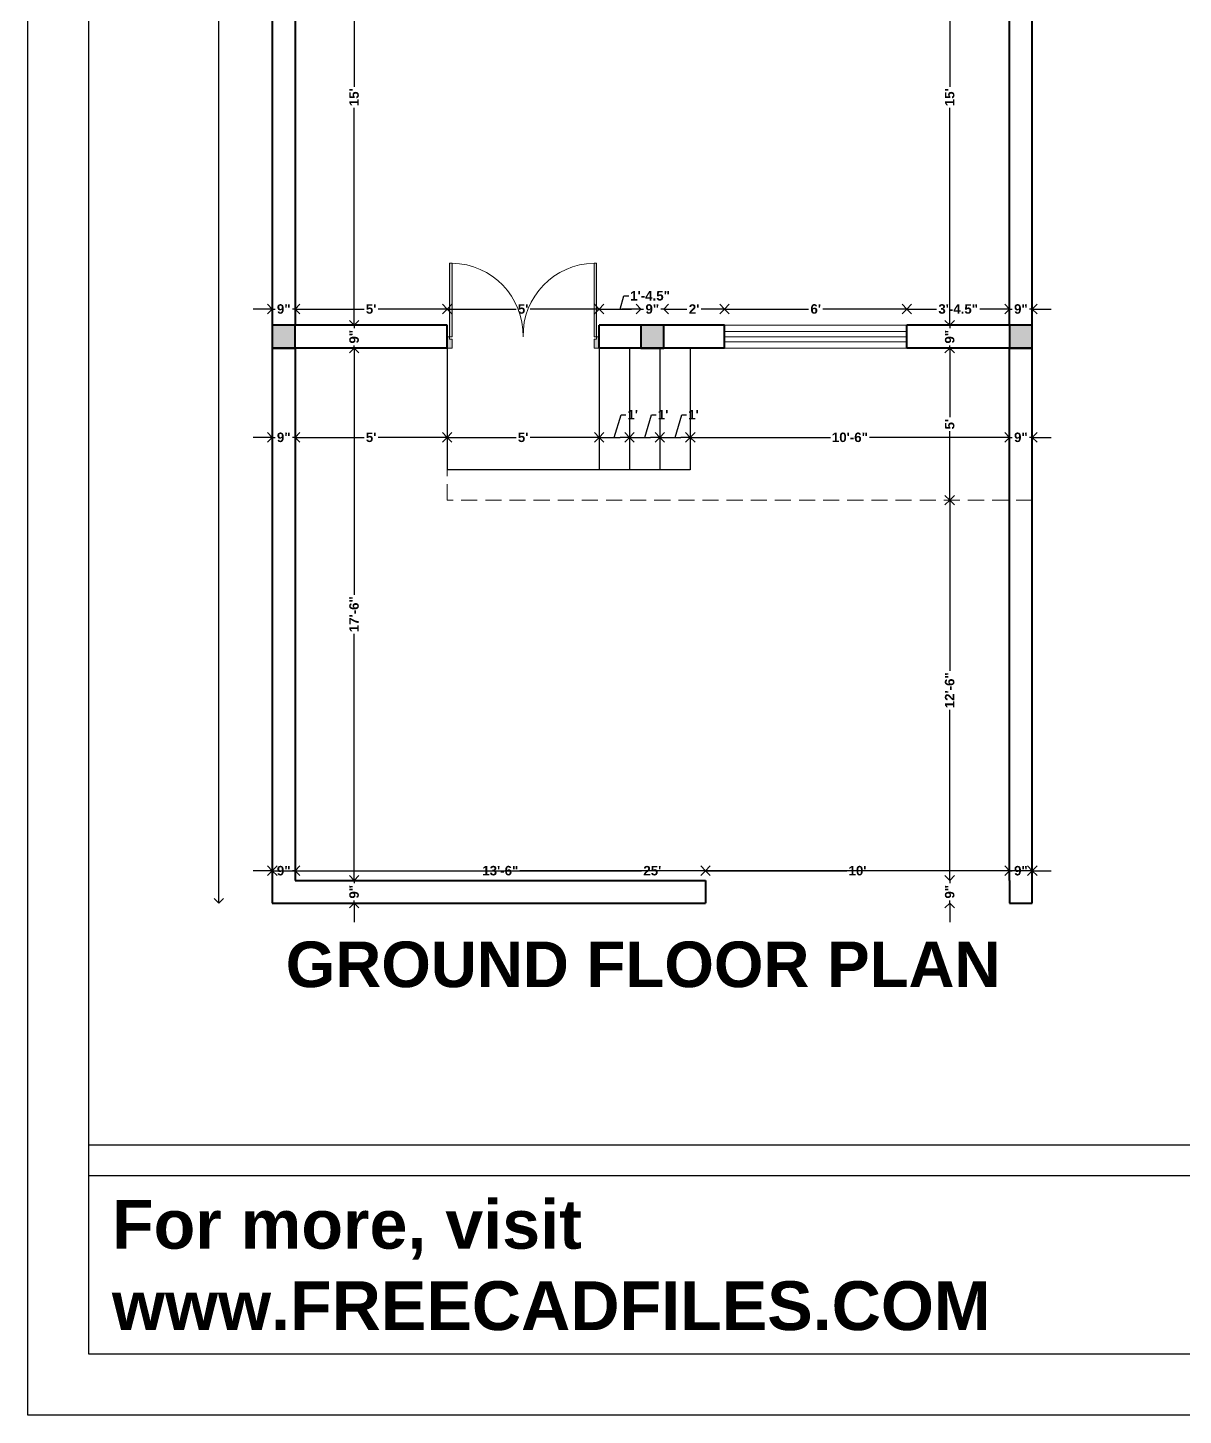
# Model space of a CAD drawing. Header units: inches. Extents: x 1457 to 6508, y 1058 to 4458.
# Drawn here: x 1457 to 1913, y 2211 to 2759 of the extents above; entities that cross this region are included whole.
import ezdxf
from ezdxf.enums import TextEntityAlignment as Align

# ---------------------------------------------------------------- set-up
doc = ezdxf.new("R2010")
doc.units = ezdxf.units.IN
doc.linetypes.add('HIDDEN', pattern=[9.525, 6.35, -3.175])
for name, color, linetype, lineweight in [('1.COLUMN', 1, 'Continuous', 40), ('2.ROOF', 7, 'HIDDEN', 20), ('DOOR', 3, 'Continuous', 18), ('frame', 10, 'Continuous', 30), ('STAIRS', 30, 'Continuous', 25), ('WALL', 2, 'Continuous', 40), ('WALL DIMENSION', 6, 'Continuous', 13), ('WINDOW', 4, 'Continuous', 18)]:
    doc.layers.add(name, color=color, linetype=linetype, lineweight=lineweight)
doc.styles.get("Standard").update_dxf_attribs({"font": 'arialbd.ttf'})
doc.dimstyles.new('WALL DIMENSION', dxfattribs={"dimscale": 1.5, "dimtxt": 2.5, "dimasz": 2.5, "dimexe": 1.25, "dimexo": 0.625, "dimtad": 0, "dimlunit": 3, "dimtxsty": 'Standard', "dimblk": 'OPEN90', "dimcen": 2.5, "dimse1": 1, "dimse2": 1, "dimclrd": 1, "dimclrt": 3, "dimadec": 0, "dimazin": 0, "dimtfac": 1, "dimtmove": 0, "dimatfit": 3, "dimfxl": 0, "dimarcsym": 0})

# ---------------------------------------------------------------- blocks, each defined once
blk = doc.blocks.new('_Open90')
at = {"color": 0, "linetype": 'ByBlock', "lineweight": -2}
for p, q in [((0, 0), (-1, 0)), ((-0.5, 0.5), (0, 0)), ((0, 0), (-0.5, -0.5))]:
    blk.add_line(p, q, dxfattribs=at)
blk = doc.blocks.new('*D171')
at = {"layer": 'Defpoints', "color": 0}
for p in [(1562.48, 2647.69), (1553.48, 2641.26), (1562.48, 2641.26)]:
    blk.add_point(p, dxfattribs=at)
at = {"layer": 'WALL DIMENSION', "color": 1, "lineweight": -2}
for p, q in [((1549.73, 2647.69), (1545.98, 2647.69)), ((1553.48, 2647.69), (1554.56, 2647.69)), ((1562.48, 2647.69), (1561.4, 2647.69)), ((1566.23, 2647.69), (1569.98, 2647.69))]:
    blk.add_line(p, q, dxfattribs=at)
at = {"layer": 'WALL DIMENSION', "color": 1, "lineweight": -2, "xscale": 3.75, "yscale": 3.75, "zscale": 3.75}
blk.add_blockref('_Open90', (1553.48, 2647.69), dxfattribs=at)
at = {"layer": 'WALL DIMENSION', "color": 1, "lineweight": -2, "xscale": 3.75, "yscale": 3.75, "zscale": 3.75, "rotation": 180}
blk.add_blockref('_Open90', (1562.48, 2647.69), dxfattribs=at)
at = {"layer": 'WALL DIMENSION', "color": 3, "insert": (1557.98, 2647.69), "char_height": 3.75, "attachment_point": 5}
blk.add_mtext('9"', dxfattribs=at)
blk = doc.blocks.new('*D172')
at = {"layer": 'Defpoints', "color": 0}
for p in [(1622.48, 2647.69), (1562.48, 2641.26), (1622.48, 2641.26)]:
    blk.add_point(p, dxfattribs=at)
at = {"layer": 'WALL DIMENSION', "color": 1, "lineweight": -2}
for p, q in [((1566.23, 2647.69), (1589.69, 2647.69)), ((1618.73, 2647.69), (1595.27, 2647.69))]:
    blk.add_line(p, q, dxfattribs=at)
at = {"layer": 'WALL DIMENSION', "color": 1, "lineweight": -2, "xscale": 3.75, "yscale": 3.75, "zscale": 3.75, "rotation": 180}
blk.add_blockref('_Open90', (1562.48, 2647.69), dxfattribs=at)
at = {"layer": 'WALL DIMENSION', "color": 1, "lineweight": -2, "xscale": 3.75, "yscale": 3.75, "zscale": 3.75}
blk.add_blockref('_Open90', (1622.48, 2647.69), dxfattribs=at)
at = {"layer": 'WALL DIMENSION', "color": 3, "insert": (1592.48, 2647.69), "char_height": 3.75, "attachment_point": 5}
blk.add_mtext("5'", dxfattribs=at)
blk = doc.blocks.new('*D179')
at = {"layer": 'Defpoints', "color": 0}
for p in [(1682.48, 2647.69), (1622.48, 2641.26), (1682.48, 2641.26)]:
    blk.add_point(p, dxfattribs=at)
at = {"layer": 'WALL DIMENSION', "color": 1, "lineweight": -2}
for p, q in [((1626.23, 2647.69), (1649.69, 2647.69)), ((1678.73, 2647.69), (1655.27, 2647.69))]:
    blk.add_line(p, q, dxfattribs=at)
at = {"layer": 'WALL DIMENSION', "color": 1, "lineweight": -2, "xscale": 3.75, "yscale": 3.75, "zscale": 3.75, "rotation": 180}
blk.add_blockref('_Open90', (1622.48, 2647.69), dxfattribs=at)
at = {"layer": 'WALL DIMENSION', "color": 1, "lineweight": -2, "xscale": 3.75, "yscale": 3.75, "zscale": 3.75}
blk.add_blockref('_Open90', (1682.48, 2647.69), dxfattribs=at)
at = {"layer": 'WALL DIMENSION', "color": 3, "insert": (1652.48, 2647.69), "char_height": 3.75, "attachment_point": 5}
blk.add_mtext("5'", dxfattribs=at)
blk = doc.blocks.new('*D180')
at = {"layer": 'Defpoints', "color": 0}
for p in [(1698.98, 2647.69), (1682.48, 2641.26), (1698.98, 2641.26)]:
    blk.add_point(p, dxfattribs=at)
at = {"layer": 'WALL DIMENSION', "color": 1, "lineweight": -2}
for p, q in [((1690.73, 2647.69), (1692.29, 2652.89)), ((1692.29, 2652.89), (1694.16, 2652.89)), ((1686.23, 2647.69), (1695.23, 2647.69))]:
    blk.add_line(p, q, dxfattribs=at)
at = {"layer": 'WALL DIMENSION', "color": 1, "lineweight": -2, "xscale": 3.75, "yscale": 3.75, "zscale": 3.75, "rotation": 180}
blk.add_blockref('_Open90', (1682.48, 2647.69), dxfattribs=at)
at = {"layer": 'WALL DIMENSION', "color": 1, "lineweight": -2, "xscale": 3.75, "yscale": 3.75, "zscale": 3.75}
blk.add_blockref('_Open90', (1698.98, 2647.69), dxfattribs=at)
at = {"layer": 'WALL DIMENSION', "color": 3, "insert": (1702.6, 2652.89), "char_height": 3.75, "attachment_point": 5}
blk.add_mtext('1\'-4.5"', dxfattribs=at)
blk = doc.blocks.new('*D181')
at = {"layer": 'Defpoints', "color": 0}
for p in [(1707.98, 2647.69), (1698.98, 2641.26), (1707.98, 2641.26)]:
    blk.add_point(p, dxfattribs=at)
at = {"layer": 'WALL DIMENSION', "color": 1, "lineweight": -2}
for p, q in [((1695.23, 2647.69), (1691.48, 2647.69)), ((1698.98, 2647.69), (1700.06, 2647.69)), ((1707.98, 2647.69), (1706.9, 2647.69)), ((1711.73, 2647.69), (1715.48, 2647.69))]:
    blk.add_line(p, q, dxfattribs=at)
at = {"layer": 'WALL DIMENSION', "color": 1, "lineweight": -2, "xscale": 3.75, "yscale": 3.75, "zscale": 3.75}
blk.add_blockref('_Open90', (1698.98, 2647.69), dxfattribs=at)
at = {"layer": 'WALL DIMENSION', "color": 1, "lineweight": -2, "xscale": 3.75, "yscale": 3.75, "zscale": 3.75, "rotation": 180}
blk.add_blockref('_Open90', (1707.98, 2647.69), dxfattribs=at)
at = {"layer": 'WALL DIMENSION', "color": 3, "insert": (1703.48, 2647.69), "char_height": 3.75, "attachment_point": 5}
blk.add_mtext('9"', dxfattribs=at)
blk = doc.blocks.new('*D182')
at = {"layer": 'Defpoints', "color": 0}
for p in [(1731.98, 2647.69), (1707.98, 2641.26), (1731.98, 2641.26)]:
    blk.add_point(p, dxfattribs=at)
at = {"layer": 'WALL DIMENSION', "color": 1, "lineweight": -2}
for p, q in [((1711.73, 2647.69), (1717.14, 2647.69)), ((1728.23, 2647.69), (1722.82, 2647.69))]:
    blk.add_line(p, q, dxfattribs=at)
at = {"layer": 'WALL DIMENSION', "color": 1, "lineweight": -2, "xscale": 3.75, "yscale": 3.75, "zscale": 3.75, "rotation": 180}
blk.add_blockref('_Open90', (1707.98, 2647.69), dxfattribs=at)
at = {"layer": 'WALL DIMENSION', "color": 1, "lineweight": -2, "xscale": 3.75, "yscale": 3.75, "zscale": 3.75}
blk.add_blockref('_Open90', (1731.98, 2647.69), dxfattribs=at)
at = {"layer": 'WALL DIMENSION', "color": 3, "insert": (1719.98, 2647.69), "char_height": 3.75, "attachment_point": 5}
blk.add_mtext("2'", dxfattribs=at)
blk = doc.blocks.new('*D183')
at = {"layer": 'Defpoints', "color": 0}
for p in [(1803.98, 2647.69), (1731.98, 2641.26), (1803.98, 2641.26)]:
    blk.add_point(p, dxfattribs=at)
at = {"layer": 'WALL DIMENSION', "color": 1, "lineweight": -2}
for p, q in [((1735.73, 2647.69), (1765.19, 2647.69)), ((1800.23, 2647.69), (1770.77, 2647.69))]:
    blk.add_line(p, q, dxfattribs=at)
at = {"layer": 'WALL DIMENSION', "color": 1, "lineweight": -2, "xscale": 3.75, "yscale": 3.75, "zscale": 3.75, "rotation": 180}
blk.add_blockref('_Open90', (1731.98, 2647.69), dxfattribs=at)
at = {"layer": 'WALL DIMENSION', "color": 1, "lineweight": -2, "xscale": 3.75, "yscale": 3.75, "zscale": 3.75}
blk.add_blockref('_Open90', (1803.98, 2647.69), dxfattribs=at)
at = {"layer": 'WALL DIMENSION', "color": 3, "insert": (1767.98, 2647.69), "char_height": 3.75, "attachment_point": 5}
blk.add_mtext("6'", dxfattribs=at)
blk = doc.blocks.new('*D184')
at = {"layer": 'Defpoints', "color": 0}
for p in [(1844.48, 2647.69), (1803.98, 2641.26), (1844.48, 2641.26)]:
    blk.add_point(p, dxfattribs=at)
at = {"layer": 'WALL DIMENSION', "color": 1, "lineweight": -2}
for p, q in [((1807.73, 2647.69), (1815.69, 2647.69)), ((1840.73, 2647.69), (1832.77, 2647.69))]:
    blk.add_line(p, q, dxfattribs=at)
at = {"layer": 'WALL DIMENSION', "color": 1, "lineweight": -2, "xscale": 3.75, "yscale": 3.75, "zscale": 3.75, "rotation": 180}
blk.add_blockref('_Open90', (1803.98, 2647.69), dxfattribs=at)
at = {"layer": 'WALL DIMENSION', "color": 1, "lineweight": -2, "xscale": 3.75, "yscale": 3.75, "zscale": 3.75}
blk.add_blockref('_Open90', (1844.48, 2647.69), dxfattribs=at)
at = {"layer": 'WALL DIMENSION', "color": 3, "insert": (1824.23, 2647.69), "char_height": 3.75, "attachment_point": 5}
blk.add_mtext('3\'-4.5"', dxfattribs=at)
blk = doc.blocks.new('*D185')
at = {"layer": 'Defpoints', "color": 0}
for p in [(1853.48, 2647.69), (1844.48, 2641.26), (1853.48, 2641.26)]:
    blk.add_point(p, dxfattribs=at)
at = {"layer": 'WALL DIMENSION', "color": 1, "lineweight": -2}
for p, q in [((1840.73, 2647.69), (1836.98, 2647.69)), ((1844.48, 2647.69), (1845.56, 2647.69)), ((1853.48, 2647.69), (1852.4, 2647.69)), ((1857.23, 2647.69), (1860.98, 2647.69))]:
    blk.add_line(p, q, dxfattribs=at)
at = {"layer": 'WALL DIMENSION', "color": 1, "lineweight": -2, "xscale": 3.75, "yscale": 3.75, "zscale": 3.75}
blk.add_blockref('_Open90', (1844.48, 2647.69), dxfattribs=at)
at = {"layer": 'WALL DIMENSION', "color": 1, "lineweight": -2, "xscale": 3.75, "yscale": 3.75, "zscale": 3.75, "rotation": 180}
blk.add_blockref('_Open90', (1853.48, 2647.69), dxfattribs=at)
at = {"layer": 'WALL DIMENSION', "color": 3, "insert": (1848.98, 2647.69), "char_height": 3.75, "attachment_point": 5}
blk.add_mtext('9"', dxfattribs=at)
blk = doc.blocks.new('*D120')
at = {"layer": 'Defpoints', "color": 0}
for p in [(1562.48, 2426.06), (1553.48, 2424.07), (1562.48, 2424.07)]:
    blk.add_point(p, dxfattribs=at)
at = {"layer": 'WALL DIMENSION', "color": 1, "lineweight": -2}
for p, q in [((1549.73, 2426.06), (1545.98, 2426.06)), ((1553.48, 2426.06), (1554.56, 2426.06)), ((1562.48, 2426.06), (1561.4, 2426.06)), ((1566.23, 2426.06), (1569.98, 2426.06))]:
    blk.add_line(p, q, dxfattribs=at)
at = {"layer": 'WALL DIMENSION', "color": 1, "lineweight": -2, "xscale": 3.75, "yscale": 3.75, "zscale": 3.75}
blk.add_blockref('_Open90', (1553.48, 2426.06), dxfattribs=at)
at = {"layer": 'WALL DIMENSION', "color": 1, "lineweight": -2, "xscale": 3.75, "yscale": 3.75, "zscale": 3.75, "rotation": 180}
blk.add_blockref('_Open90', (1562.48, 2426.06), dxfattribs=at)
at = {"layer": 'WALL DIMENSION', "color": 3, "insert": (1557.98, 2426.06), "char_height": 3.75, "attachment_point": 5}
blk.add_mtext('9"', dxfattribs=at)
blk = doc.blocks.new('*D121')
at = {"layer": 'Defpoints', "color": 0}
for p in [(1724.48, 2426.06), (1562.48, 2424.07), (1724.48, 2422.26)]:
    blk.add_point(p, dxfattribs=at)
at = {"layer": 'WALL DIMENSION', "color": 1, "lineweight": -2}
for p, q in [((1566.23, 2426.06), (1635.77, 2426.06)), ((1720.73, 2426.06), (1651.19, 2426.06))]:
    blk.add_line(p, q, dxfattribs=at)
at = {"layer": 'WALL DIMENSION', "color": 1, "lineweight": -2, "xscale": 3.75, "yscale": 3.75, "zscale": 3.75, "rotation": 180}
blk.add_blockref('_Open90', (1562.48, 2426.06), dxfattribs=at)
at = {"layer": 'WALL DIMENSION', "color": 1, "lineweight": -2, "xscale": 3.75, "yscale": 3.75, "zscale": 3.75}
blk.add_blockref('_Open90', (1724.48, 2426.06), dxfattribs=at)
at = {"layer": 'WALL DIMENSION', "color": 3, "insert": (1643.48, 2426.06), "char_height": 3.75, "attachment_point": 5}
blk.add_mtext('13\'-6"', dxfattribs=at)
blk = doc.blocks.new('*D122')
at = {"layer": 'Defpoints', "color": 0}
for p in [(1844.48, 2426.06), (1724.48, 2422.26), (1844.48, 2417.76)]:
    blk.add_point(p, dxfattribs=at)
at = {"layer": 'WALL DIMENSION', "color": 1, "lineweight": -2}
for p, q in [((1728.23, 2426.06), (1780.33, 2426.06)), ((1840.73, 2426.06), (1788.63, 2426.06))]:
    blk.add_line(p, q, dxfattribs=at)
at = {"layer": 'WALL DIMENSION', "color": 1, "lineweight": -2, "xscale": 3.75, "yscale": 3.75, "zscale": 3.75, "rotation": 180}
blk.add_blockref('_Open90', (1724.48, 2426.06), dxfattribs=at)
at = {"layer": 'WALL DIMENSION', "color": 1, "lineweight": -2, "xscale": 3.75, "yscale": 3.75, "zscale": 3.75}
blk.add_blockref('_Open90', (1844.48, 2426.06), dxfattribs=at)
at = {"layer": 'WALL DIMENSION', "color": 3, "insert": (1784.48, 2426.06), "char_height": 3.75, "attachment_point": 5}
blk.add_mtext("10'", dxfattribs=at)
blk = doc.blocks.new('*D123')
at = {"layer": 'Defpoints', "color": 0}
for p in [(1853.48, 2426.06), (1844.48, 2417.76), (1853.48, 2419.02)]:
    blk.add_point(p, dxfattribs=at)
at = {"layer": 'WALL DIMENSION', "color": 1, "lineweight": -2}
for p, q in [((1840.73, 2426.06), (1836.98, 2426.06)), ((1844.48, 2426.06), (1845.56, 2426.06)), ((1853.48, 2426.06), (1852.4, 2426.06)), ((1857.23, 2426.06), (1860.98, 2426.06))]:
    blk.add_line(p, q, dxfattribs=at)
at = {"layer": 'WALL DIMENSION', "color": 1, "lineweight": -2, "xscale": 3.75, "yscale": 3.75, "zscale": 3.75}
blk.add_blockref('_Open90', (1844.48, 2426.06), dxfattribs=at)
at = {"layer": 'WALL DIMENSION', "color": 1, "lineweight": -2, "xscale": 3.75, "yscale": 3.75, "zscale": 3.75, "rotation": 180}
blk.add_blockref('_Open90', (1853.48, 2426.06), dxfattribs=at)
at = {"layer": 'WALL DIMENSION', "color": 3, "insert": (1848.98, 2426.06), "char_height": 3.75, "attachment_point": 5}
blk.add_mtext('9"', dxfattribs=at)
blk = doc.blocks.new('*D124')
at = {"layer": 'Defpoints', "color": 0}
for p in [(1553.48, 2597.43), (1553.48, 2426.06), (1853.48, 2419.02)]:
    blk.add_point(p, dxfattribs=at)
at = {"layer": 'WALL DIMENSION', "color": 1, "lineweight": -2}
for p, q in [((1557.23, 2426.06), (1699.18, 2426.06)), ((1849.73, 2426.06), (1707.77, 2426.06))]:
    blk.add_line(p, q, dxfattribs=at)
at = {"layer": 'WALL DIMENSION', "color": 1, "lineweight": -2, "xscale": 3.75, "yscale": 3.75, "zscale": 3.75, "rotation": 180}
blk.add_blockref('_Open90', (1553.48, 2426.06), dxfattribs=at)
at = {"layer": 'WALL DIMENSION', "color": 1, "lineweight": -2, "xscale": 3.75, "yscale": 3.75, "zscale": 3.75}
blk.add_blockref('_Open90', (1853.48, 2426.06), dxfattribs=at)
at = {"layer": 'WALL DIMENSION', "color": 3, "insert": (1703.48, 2426.06), "char_height": 3.75, "attachment_point": 5}
blk.add_mtext("25'", dxfattribs=at)
blk = doc.blocks.new('*D142')
at = {"layer": 'Defpoints', "color": 0}
for p in [(1553.48, 2597.43), (1562.48, 2597.05), (1562.48, 2426.06)]:
    blk.add_point(p, dxfattribs=at)
at = {"layer": 'WALL DIMENSION', "color": 1, "lineweight": -2}
for p, q in [((1549.73, 2426.06), (1545.98, 2426.06)), ((1553.48, 2426.06), (1554.56, 2426.06)), ((1562.48, 2426.06), (1561.4, 2426.06)), ((1566.23, 2426.06), (1569.98, 2426.06))]:
    blk.add_line(p, q, dxfattribs=at)
at = {"layer": 'WALL DIMENSION', "color": 1, "lineweight": -2, "xscale": 3.75, "yscale": 3.75, "zscale": 3.75}
blk.add_blockref('_Open90', (1553.48, 2426.06), dxfattribs=at)
at = {"layer": 'WALL DIMENSION', "color": 1, "lineweight": -2, "xscale": 3.75, "yscale": 3.75, "zscale": 3.75, "rotation": 180}
blk.add_blockref('_Open90', (1562.48, 2426.06), dxfattribs=at)
at = {"layer": 'WALL DIMENSION', "color": 3, "insert": (1557.98, 2426.06), "char_height": 3.75, "attachment_point": 5}
blk.add_mtext('9"', dxfattribs=at)
blk = doc.blocks.new('*D20')
at = {"layer": 'Defpoints', "color": 0}
for p in [(1553.48, 2597.43), (1562.48, 2597.05), (1562.48, 2597.05)]:
    blk.add_point(p, dxfattribs=at)
at = {"layer": 'WALL DIMENSION', "color": 1, "lineweight": -2}
for p, q in [((1549.73, 2597.05), (1545.98, 2597.05)), ((1553.48, 2597.05), (1554.56, 2597.05)), ((1562.48, 2597.05), (1561.4, 2597.05)), ((1566.23, 2597.05), (1569.98, 2597.05))]:
    blk.add_line(p, q, dxfattribs=at)
at = {"layer": 'WALL DIMENSION', "color": 1, "lineweight": -2, "xscale": 3.75, "yscale": 3.75, "zscale": 3.75}
blk.add_blockref('_Open90', (1553.48, 2597.05), dxfattribs=at)
at = {"layer": 'WALL DIMENSION', "color": 1, "lineweight": -2, "xscale": 3.75, "yscale": 3.75, "zscale": 3.75, "rotation": 180}
blk.add_blockref('_Open90', (1562.48, 2597.05), dxfattribs=at)
at = {"layer": 'WALL DIMENSION', "color": 3, "insert": (1557.98, 2597.05), "char_height": 3.75, "attachment_point": 5}
blk.add_mtext('9"', dxfattribs=at)
blk = doc.blocks.new('*D143')
at = {"layer": 'Defpoints', "color": 0}
for p in [(1562.48, 2597.05), (1622.48, 2597.05), (1622.48, 2597.05)]:
    blk.add_point(p, dxfattribs=at)
at = {"layer": 'WALL DIMENSION', "color": 1, "lineweight": -2}
for p, q in [((1566.23, 2597.05), (1589.69, 2597.05)), ((1618.73, 2597.05), (1595.27, 2597.05))]:
    blk.add_line(p, q, dxfattribs=at)
at = {"layer": 'WALL DIMENSION', "color": 1, "lineweight": -2, "xscale": 3.75, "yscale": 3.75, "zscale": 3.75, "rotation": 180}
blk.add_blockref('_Open90', (1562.48, 2597.05), dxfattribs=at)
at = {"layer": 'WALL DIMENSION', "color": 1, "lineweight": -2, "xscale": 3.75, "yscale": 3.75, "zscale": 3.75}
blk.add_blockref('_Open90', (1622.48, 2597.05), dxfattribs=at)
at = {"layer": 'WALL DIMENSION', "color": 3, "insert": (1592.48, 2597.05), "char_height": 3.75, "attachment_point": 5}
blk.add_mtext("5'", dxfattribs=at)
blk = doc.blocks.new('*D144')
at = {"layer": 'Defpoints', "color": 0}
for p in [(1622.48, 2597.05), (1682.48, 2597.05), (1682.48, 2597.05)]:
    blk.add_point(p, dxfattribs=at)
at = {"layer": 'WALL DIMENSION', "color": 1, "lineweight": -2}
for p, q in [((1626.23, 2597.05), (1649.69, 2597.05)), ((1678.73, 2597.05), (1655.27, 2597.05))]:
    blk.add_line(p, q, dxfattribs=at)
at = {"layer": 'WALL DIMENSION', "color": 1, "lineweight": -2, "xscale": 3.75, "yscale": 3.75, "zscale": 3.75, "rotation": 180}
blk.add_blockref('_Open90', (1622.48, 2597.05), dxfattribs=at)
at = {"layer": 'WALL DIMENSION', "color": 1, "lineweight": -2, "xscale": 3.75, "yscale": 3.75, "zscale": 3.75}
blk.add_blockref('_Open90', (1682.48, 2597.05), dxfattribs=at)
at = {"layer": 'WALL DIMENSION', "color": 3, "insert": (1652.48, 2597.05), "char_height": 3.75, "attachment_point": 5}
blk.add_mtext("5'", dxfattribs=at)
blk = doc.blocks.new('*D145')
at = {"layer": 'Defpoints', "color": 0}
for p in [(1682.48, 2597.05), (1694.48, 2597.05), (1694.48, 2597.05)]:
    blk.add_point(p, dxfattribs=at)
at = {"layer": 'WALL DIMENSION', "color": 1, "lineweight": -2}
for p, q in [((1688.48, 2597.05), (1691.16, 2605.98)), ((1691.16, 2605.98), (1693.03, 2605.98)), ((1686.23, 2597.05), (1690.73, 2597.05))]:
    blk.add_line(p, q, dxfattribs=at)
at = {"layer": 'WALL DIMENSION', "color": 1, "lineweight": -2, "xscale": 3.75, "yscale": 3.75, "zscale": 3.75, "rotation": 180}
blk.add_blockref('_Open90', (1682.48, 2597.05), dxfattribs=at)
at = {"layer": 'WALL DIMENSION', "color": 1, "lineweight": -2, "xscale": 3.75, "yscale": 3.75, "zscale": 3.75}
blk.add_blockref('_Open90', (1694.48, 2597.05), dxfattribs=at)
at = {"layer": 'WALL DIMENSION', "color": 3, "insert": (1695.73, 2605.98), "char_height": 3.75, "attachment_point": 5}
blk.add_mtext("1'", dxfattribs=at)
blk = doc.blocks.new('*D146')
at = {"layer": 'Defpoints', "color": 0}
for p in [(1694.48, 2597.05), (1706.48, 2597.05), (1706.48, 2597.05)]:
    blk.add_point(p, dxfattribs=at)
at = {"layer": 'WALL DIMENSION', "color": 1, "lineweight": -2}
for p, q in [((1700.48, 2597.05), (1703.16, 2605.98)), ((1703.16, 2605.98), (1705.03, 2605.98)), ((1698.23, 2597.05), (1702.73, 2597.05))]:
    blk.add_line(p, q, dxfattribs=at)
at = {"layer": 'WALL DIMENSION', "color": 1, "lineweight": -2, "xscale": 3.75, "yscale": 3.75, "zscale": 3.75, "rotation": 180}
blk.add_blockref('_Open90', (1694.48, 2597.05), dxfattribs=at)
at = {"layer": 'WALL DIMENSION', "color": 1, "lineweight": -2, "xscale": 3.75, "yscale": 3.75, "zscale": 3.75}
blk.add_blockref('_Open90', (1706.48, 2597.05), dxfattribs=at)
at = {"layer": 'WALL DIMENSION', "color": 3, "insert": (1707.73, 2605.98), "char_height": 3.75, "attachment_point": 5}
blk.add_mtext("1'", dxfattribs=at)
blk = doc.blocks.new('*D135')
at = {"layer": 'Defpoints', "color": 0}
for p in [(1706.48, 2597.05), (1718.48, 2597.05), (1718.48, 2597.05)]:
    blk.add_point(p, dxfattribs=at)
at = {"layer": 'WALL DIMENSION', "color": 1, "lineweight": -2}
for p, q in [((1712.48, 2597.05), (1715.16, 2605.98)), ((1715.16, 2605.98), (1717.03, 2605.98)), ((1710.23, 2597.05), (1714.73, 2597.05))]:
    blk.add_line(p, q, dxfattribs=at)
at = {"layer": 'WALL DIMENSION', "color": 1, "lineweight": -2, "xscale": 3.75, "yscale": 3.75, "zscale": 3.75, "rotation": 180}
blk.add_blockref('_Open90', (1706.48, 2597.05), dxfattribs=at)
at = {"layer": 'WALL DIMENSION', "color": 1, "lineweight": -2, "xscale": 3.75, "yscale": 3.75, "zscale": 3.75}
blk.add_blockref('_Open90', (1718.48, 2597.05), dxfattribs=at)
at = {"layer": 'WALL DIMENSION', "color": 3, "insert": (1719.73, 2605.98), "char_height": 3.75, "attachment_point": 5}
blk.add_mtext("1'", dxfattribs=at)
blk = doc.blocks.new('*D136')
at = {"layer": 'Defpoints', "color": 0}
for p in [(1718.48, 2597.05), (1844.48, 2597.05), (1844.48, 2597.05)]:
    blk.add_point(p, dxfattribs=at)
at = {"layer": 'WALL DIMENSION', "color": 1, "lineweight": -2}
for p, q in [((1722.23, 2597.05), (1773.77, 2597.05)), ((1840.73, 2597.05), (1789.19, 2597.05))]:
    blk.add_line(p, q, dxfattribs=at)
at = {"layer": 'WALL DIMENSION', "color": 1, "lineweight": -2, "xscale": 3.75, "yscale": 3.75, "zscale": 3.75, "rotation": 180}
blk.add_blockref('_Open90', (1718.48, 2597.05), dxfattribs=at)
at = {"layer": 'WALL DIMENSION', "color": 1, "lineweight": -2, "xscale": 3.75, "yscale": 3.75, "zscale": 3.75}
blk.add_blockref('_Open90', (1844.48, 2597.05), dxfattribs=at)
at = {"layer": 'WALL DIMENSION', "color": 3, "insert": (1781.48, 2597.05), "char_height": 3.75, "attachment_point": 5}
blk.add_mtext('10\'-6"', dxfattribs=at)
blk = doc.blocks.new('*D137')
at = {"layer": 'Defpoints', "color": 0}
for p in [(1844.48, 2597.05), (1853.48, 2597.05), (1853.48, 2597.05)]:
    blk.add_point(p, dxfattribs=at)
at = {"layer": 'WALL DIMENSION', "color": 1, "lineweight": -2}
for p, q in [((1840.73, 2597.05), (1836.98, 2597.05)), ((1844.48, 2597.05), (1845.56, 2597.05)), ((1853.48, 2597.05), (1852.4, 2597.05)), ((1857.23, 2597.05), (1860.98, 2597.05))]:
    blk.add_line(p, q, dxfattribs=at)
at = {"layer": 'WALL DIMENSION', "color": 1, "lineweight": -2, "xscale": 3.75, "yscale": 3.75, "zscale": 3.75}
blk.add_blockref('_Open90', (1844.48, 2597.05), dxfattribs=at)
at = {"layer": 'WALL DIMENSION', "color": 1, "lineweight": -2, "xscale": 3.75, "yscale": 3.75, "zscale": 3.75, "rotation": 180}
blk.add_blockref('_Open90', (1853.48, 2597.05), dxfattribs=at)
at = {"layer": 'WALL DIMENSION', "color": 3, "insert": (1848.98, 2597.05), "char_height": 3.75, "attachment_point": 5}
blk.add_mtext('9"', dxfattribs=at)
blk = doc.blocks.new('*D130')
at = {"layer": 'Defpoints', "color": 0}
for p in [(1802.48, 2821.26), (1820.88, 2641.26), (1820.88, 2641.26)]:
    blk.add_point(p, dxfattribs=at)
at = {"layer": 'WALL DIMENSION', "color": 1, "lineweight": -2}
for p, q in [((1820.88, 2817.51), (1820.88, 2735.42)), ((1820.88, 2645.01), (1820.88, 2727.11))]:
    blk.add_line(p, q, dxfattribs=at)
at = {"layer": 'WALL DIMENSION', "color": 1, "lineweight": -2, "xscale": 3.75, "yscale": 3.75, "zscale": 3.75}
for p, rotation in [((1820.88, 2821.26), 90), ((1820.88, 2641.26), 270)]:
    blk.add_blockref('_Open90', p, dxfattribs=dict(at, rotation=rotation))
at = {"layer": 'WALL DIMENSION', "color": 3, "insert": (1820.88, 2731.26), "char_height": 3.75, "attachment_point": 5, "rotation": 90}
blk.add_mtext("15'", dxfattribs=at)
blk = doc.blocks.new('*D131')
at = {"layer": 'Defpoints', "color": 0}
for p in [(1820.88, 2641.26), (1820.88, 2632.26), (1820.88, 2632.26)]:
    blk.add_point(p, dxfattribs=at)
at = {"layer": 'WALL DIMENSION', "color": 1, "lineweight": -2}
for p, q in [((1820.88, 2645.01), (1820.88, 2648.76)), ((1820.88, 2641.26), (1820.88, 2640.19)), ((1820.88, 2632.26), (1820.88, 2633.34)), ((1820.88, 2628.51), (1820.88, 2624.76))]:
    blk.add_line(p, q, dxfattribs=at)
at = {"layer": 'WALL DIMENSION', "color": 1, "lineweight": -2, "xscale": 3.75, "yscale": 3.75, "zscale": 3.75}
for p, rotation in [((1820.88, 2641.26), 270), ((1820.88, 2632.26), 90)]:
    blk.add_blockref('_Open90', p, dxfattribs=dict(at, rotation=rotation))
at = {"layer": 'WALL DIMENSION', "color": 3, "insert": (1820.88, 2636.76), "char_height": 3.75, "attachment_point": 5, "rotation": 90}
blk.add_mtext('9"', dxfattribs=at)
blk = doc.blocks.new('*D132')
at = {"layer": 'Defpoints', "color": 0}
for p in [(1820.88, 2632.26), (1820.88, 2572.26), (1820.88, 2572.26)]:
    blk.add_point(p, dxfattribs=at)
at = {"layer": 'WALL DIMENSION', "color": 1, "lineweight": -2}
for p, q in [((1820.88, 2628.51), (1820.88, 2605.05)), ((1820.88, 2576.01), (1820.88, 2599.48))]:
    blk.add_line(p, q, dxfattribs=at)
at = {"layer": 'WALL DIMENSION', "color": 1, "lineweight": -2, "xscale": 3.75, "yscale": 3.75, "zscale": 3.75}
for p, rotation in [((1820.88, 2632.26), 90), ((1820.88, 2572.26), 270)]:
    blk.add_blockref('_Open90', p, dxfattribs=dict(at, rotation=rotation))
at = {"layer": 'WALL DIMENSION', "color": 3, "insert": (1820.88, 2602.26), "char_height": 3.75, "attachment_point": 5, "rotation": 90}
blk.add_mtext("5'", dxfattribs=at)
blk = doc.blocks.new('*D133')
at = {"layer": 'Defpoints', "color": 0}
for p in [(1820.88, 2572.26), (1724.48, 2422.26), (1820.88, 2422.26)]:
    blk.add_point(p, dxfattribs=at)
at = {"layer": 'WALL DIMENSION', "color": 1, "lineweight": -2}
for p, q in [((1820.88, 2568.51), (1820.88, 2504.97)), ((1820.88, 2426.01), (1820.88, 2489.56))]:
    blk.add_line(p, q, dxfattribs=at)
at = {"layer": 'WALL DIMENSION', "color": 1, "lineweight": -2, "xscale": 3.75, "yscale": 3.75, "zscale": 3.75}
for p, rotation in [((1820.88, 2572.26), 90), ((1820.88, 2422.26), 270)]:
    blk.add_blockref('_Open90', p, dxfattribs=dict(at, rotation=rotation))
at = {"layer": 'WALL DIMENSION', "color": 3, "insert": (1820.88, 2497.26), "char_height": 3.75, "attachment_point": 5, "rotation": 90}
blk.add_mtext('12\'-6"', dxfattribs=at)
blk = doc.blocks.new('*D134')
at = {"layer": 'Defpoints', "color": 0}
for p in [(1724.48, 2422.26), (1724.48, 2413.26), (1820.88, 2413.26)]:
    blk.add_point(p, dxfattribs=at)
at = {"layer": 'WALL DIMENSION', "color": 1, "lineweight": -2}
for p, q in [((1820.88, 2426.01), (1820.88, 2429.76)), ((1820.88, 2422.26), (1820.88, 2421.19)), ((1820.88, 2413.26), (1820.88, 2414.34)), ((1820.88, 2409.51), (1820.88, 2405.76))]:
    blk.add_line(p, q, dxfattribs=at)
at = {"layer": 'WALL DIMENSION', "color": 1, "lineweight": -2, "xscale": 3.75, "yscale": 3.75, "zscale": 3.75}
for p, rotation in [((1820.88, 2422.26), 270), ((1820.88, 2413.26), 90)]:
    blk.add_blockref('_Open90', p, dxfattribs=dict(at, rotation=rotation))
at = {"layer": 'WALL DIMENSION', "color": 3, "insert": (1820.88, 2417.76), "char_height": 3.75, "attachment_point": 5, "rotation": 90}
blk.add_mtext('9"', dxfattribs=at)
blk = doc.blocks.new('*D84')
at = {"layer": 'Defpoints', "color": 0}
for p in [(1585.76, 2821.26), (1585.76, 2641.26), (1585.76, 2641.26)]:
    blk.add_point(p, dxfattribs=at)
at = {"layer": 'WALL DIMENSION', "color": 1, "lineweight": -2}
for p, q in [((1585.76, 2817.51), (1585.76, 2735.42)), ((1585.76, 2645.01), (1585.76, 2727.11))]:
    blk.add_line(p, q, dxfattribs=at)
at = {"layer": 'WALL DIMENSION', "color": 1, "lineweight": -2, "xscale": 3.75, "yscale": 3.75, "zscale": 3.75}
for p, rotation in [((1585.76, 2821.26), 90), ((1585.76, 2641.26), 270)]:
    blk.add_blockref('_Open90', p, dxfattribs=dict(at, rotation=rotation))
at = {"layer": 'WALL DIMENSION', "color": 3, "insert": (1585.76, 2731.26), "char_height": 3.75, "attachment_point": 5, "rotation": 90}
blk.add_mtext("15'", dxfattribs=at)
blk = doc.blocks.new('*D85')
at = {"layer": 'Defpoints', "color": 0}
for p in [(1585.76, 2641.26), (1585.76, 2632.26), (1585.76, 2632.26)]:
    blk.add_point(p, dxfattribs=at)
at = {"layer": 'WALL DIMENSION', "color": 1, "lineweight": -2}
for p, q in [((1585.76, 2645.01), (1585.76, 2648.76)), ((1585.76, 2641.26), (1585.76, 2640.19)), ((1585.76, 2632.26), (1585.76, 2633.34)), ((1585.76, 2628.51), (1585.76, 2624.76))]:
    blk.add_line(p, q, dxfattribs=at)
at = {"layer": 'WALL DIMENSION', "color": 1, "lineweight": -2, "xscale": 3.75, "yscale": 3.75, "zscale": 3.75}
for p, rotation in [((1585.76, 2641.26), 270), ((1585.76, 2632.26), 90)]:
    blk.add_blockref('_Open90', p, dxfattribs=dict(at, rotation=rotation))
at = {"layer": 'WALL DIMENSION', "color": 3, "insert": (1585.76, 2636.76), "char_height": 3.75, "attachment_point": 5, "rotation": 90}
blk.add_mtext('9"', dxfattribs=at)
blk = doc.blocks.new('*D86')
at = {"layer": 'Defpoints', "color": 0}
for p in [(1585.76, 2632.26), (1585.76, 2422.26), (1585.76, 2422.26)]:
    blk.add_point(p, dxfattribs=at)
at = {"layer": 'WALL DIMENSION', "color": 1, "lineweight": -2}
for p, q in [((1585.76, 2628.51), (1585.76, 2534.97)), ((1585.76, 2426.01), (1585.76, 2519.56))]:
    blk.add_line(p, q, dxfattribs=at)
at = {"layer": 'WALL DIMENSION', "color": 1, "lineweight": -2, "xscale": 3.75, "yscale": 3.75, "zscale": 3.75}
for p, rotation in [((1585.76, 2632.26), 90), ((1585.76, 2422.26), 270)]:
    blk.add_blockref('_Open90', p, dxfattribs=dict(at, rotation=rotation))
at = {"layer": 'WALL DIMENSION', "color": 3, "insert": (1585.76, 2527.26), "char_height": 3.75, "attachment_point": 5, "rotation": 90}
blk.add_mtext('17\'-6"', dxfattribs=at)
blk = doc.blocks.new('*D87')
at = {"layer": 'Defpoints', "color": 0}
for p in [(1585.76, 2422.26), (1585.76, 2413.26), (1585.76, 2413.26)]:
    blk.add_point(p, dxfattribs=at)
at = {"layer": 'WALL DIMENSION', "color": 1, "lineweight": -2}
for p, q in [((1585.76, 2426.01), (1585.76, 2429.76)), ((1585.76, 2422.26), (1585.76, 2421.19)), ((1585.76, 2413.26), (1585.76, 2414.34)), ((1585.76, 2409.51), (1585.76, 2405.76))]:
    blk.add_line(p, q, dxfattribs=at)
at = {"layer": 'WALL DIMENSION', "color": 1, "lineweight": -2, "xscale": 3.75, "yscale": 3.75, "zscale": 3.75}
for p, rotation in [((1585.76, 2422.26), 270), ((1585.76, 2413.26), 90)]:
    blk.add_blockref('_Open90', p, dxfattribs=dict(at, rotation=rotation))
at = {"layer": 'WALL DIMENSION', "color": 3, "insert": (1585.76, 2417.76), "char_height": 3.75, "attachment_point": 5, "rotation": 90}
blk.add_mtext('9"', dxfattribs=at)
blk = doc.blocks.new('*D89')
at = {"layer": 'Defpoints', "color": 0}
for p in [(1553.48, 3193.26), (1532.37, 2413.26), (1553.48, 2413.26)]:
    blk.add_point(p, dxfattribs=at)
at = {"layer": 'WALL DIMENSION', "color": 1, "lineweight": -2}
for p, q in [((1532.37, 3189.51), (1532.37, 2807.51)), ((1532.37, 2417.01), (1532.37, 2799.01))]:
    blk.add_line(p, q, dxfattribs=at)
at = {"layer": 'WALL DIMENSION', "color": 1, "lineweight": -2, "xscale": 3.75, "yscale": 3.75, "zscale": 3.75}
for p, rotation in [((1532.37, 3193.26), 90), ((1532.37, 2413.26), 270)]:
    blk.add_blockref('_Open90', p, dxfattribs=dict(at, rotation=rotation))
at = {"layer": 'WALL DIMENSION', "color": 3, "insert": (1532.37, 2803.26), "char_height": 3.75, "attachment_point": 5, "rotation": 90}
blk.add_mtext("65'", dxfattribs=at)

msp = doc.modelspace()

# ---------------------------------------------------------------- hatches: boundary and pattern name
at = {"layer": '1.COLUMN'}
h = msp.add_hatch(color=256, dxfattribs=at)
h.dxf.hatch_style = 1
h.paths.add_polyline_path([(1562.4795, 2641.2629), (1553.4795, 2641.2629), (1553.4795, 2632.2629), (1562.4795, 2632.2629)])
h = msp.add_hatch(color=256, dxfattribs=at)
h.dxf.hatch_style = 1
h.paths.add_polyline_path([(1707.9795, 2641.2629), (1698.9795, 2641.2629), (1698.9795, 2632.2629), (1707.9795, 2632.2629)])
h = msp.add_hatch(color=256, dxfattribs=at)
h.dxf.hatch_style = 1
h.paths.add_polyline_path([(1853.4795, 2641.2629), (1844.4795, 2641.2629), (1844.4795, 2632.2629), (1853.4795, 2632.2629)])
at = {"layer": 'DOOR'}
h = msp.add_hatch(color=256, dxfattribs=at)
h.dxf.hatch_style = 1
h.paths.add_polyline_path([(1624.4795, 2665.7629), (1623.4795, 2665.7629), (1623.4795, 2636.7629), (1624.4795, 2636.7629)])
h.paths.add_polyline_path([(1624.4795, 2635.7629), (1623.4795, 2635.7629), (1623.4795, 2636.7629), (1622.4795, 2636.7629), (1622.4795, 2632.2629), (1624.4795, 2632.2629)])
h.paths.add_polyline_path([(1682.4795, 2636.7629), (1681.4795, 2636.7629), (1681.4795, 2635.7629), (1680.4795, 2635.7629), (1680.4795, 2632.2629), (1682.4795, 2632.2629)])
h.paths.add_polyline_path([(1681.4795, 2665.7629), (1680.4795, 2665.7629), (1680.4795, 2636.7629), (1681.4795, 2636.7629)])

# ---------------------------------------------------------------- linework, layer by layer
msp.add_lwpolyline([(1456.9306, 3306.146), (2684.996, 3306.146), (2684.996, 2211.2062), (1456.9306, 2211.2062)], close=True)
at = {"layer": '1.COLUMN'}
for points in [[(1553.4795, 2632.2629), (1562.4795, 2632.2629), (1562.4795, 2641.2629), (1553.4795, 2641.2629)], [(1698.9795, 2632.2629), (1707.9795, 2632.2629), (1707.9795, 2641.2629), (1698.9795, 2641.2629)], [(1844.4795, 2632.2629), (1853.4795, 2632.2629), (1853.4795, 2641.2629), (1844.4795, 2641.2629)]]:
    msp.add_lwpolyline(points, close=True, dxfattribs=at)
at = {"layer": '2.ROOF'}
for p, q in [((1622.4795, 2572.2629), (1622.4795, 2632.2629)), ((1853.4795, 2572.2629), (1622.4795, 2572.2629))]:
    msp.add_line(p, q, dxfattribs=at)
at = {"layer": 'DOOR'}
for p, q in [((1622.4795, 2632.2629), (1622.4795, 2636.7629)), ((1622.4795, 2636.7629), (1623.4795, 2636.7629)), ((1623.4795, 2636.7629), (1623.4795, 2635.7629)), ((1623.4795, 2635.7629), (1624.4795, 2635.7629)), ((1624.4795, 2635.7629), (1624.4795, 2632.2629)), ((1681.4795, 2635.7629), (1680.4795, 2635.7629)), ((1680.4795, 2635.7629), (1680.4795, 2632.2629)), ((1682.4795, 2636.7629), (1681.4795, 2636.7629)), ((1681.4795, 2636.7629), (1681.4795, 2635.7629)), ((1682.4795, 2632.2629), (1682.4795, 2636.7629)), ((1624.4795, 2632.2629), (1622.4795, 2632.2629)), ((1680.4795, 2632.2629), (1682.4795, 2632.2629))]:
    msp.add_line(p, q, dxfattribs=at)
for points in [[(1623.4795, 2636.7629), (1623.4795, 2665.7629), (1624.4795, 2665.7629), (1624.4795, 2636.7629)], [(1680.4795, 2636.7629), (1680.4795, 2665.7629), (1681.4795, 2665.7629), (1681.4795, 2636.7629)]]:
    msp.add_lwpolyline(points, close=True, dxfattribs=at)
for centre, start, end in [((1623.9795, 2637.2629), 358.994914, 88.994914), ((1680.9795, 2637.2629), 91.005086, 181.005086)]:
    msp.add_arc(centre, 28.5044, start, end, dxfattribs=at)
at = {"layer": 'frame'}
for p, q in [((1481.0147, 2317.8708), (2660.9119, 2317.8708)), ((1481.0147, 2305.8288), (2660.9119, 2305.8288))]:
    msp.add_line(p, q, dxfattribs=at)
msp.add_lwpolyline([(1481.0147, 3282.0619), (2660.9119, 3282.0619), (2660.9119, 2235.2903), (1481.0147, 2235.2903)], close=True, dxfattribs=at)
at = {"layer": 'STAIRS'}
for p, q in [((1622.4795, 2632.2629), (1622.4795, 2584.2629)), ((1682.4795, 2632.2629), (1682.4795, 2584.2629)), ((1694.4795, 2632.2629), (1694.4795, 2584.2629)), ((1706.4795, 2632.2629), (1706.4795, 2584.2629)), ((1718.4795, 2632.2629), (1718.4795, 2584.2629)), ((1718.4795, 2584.2629), (1622.4795, 2584.2629))]:
    msp.add_line(p, q, dxfattribs=at)
at = {"layer": 'WALL'}
for p, q in [((1553.4795, 3193.2629), (1553.4795, 2413.2629)), ((1853.4795, 2413.2629), (1853.4795, 3193.2629)), ((1562.4795, 2821.2629), (1562.4795, 2641.2629)), ((1844.4795, 2641.2629), (1844.4795, 2821.2629)), ((1622.4795, 2641.2629), (1562.4795, 2641.2629)), ((1622.4795, 2632.2629), (1622.4795, 2641.2629)), ((1731.9795, 2641.2629), (1682.4795, 2641.2629)), ((1682.4795, 2632.2629), (1682.4795, 2641.2629)), ((1731.9795, 2632.2629), (1731.9795, 2641.2629)), ((1844.4795, 2641.2629), (1803.9795, 2641.2629)), ((1803.9795, 2632.2629), (1803.9795, 2641.2629)), ((1622.4795, 2632.2629), (1553.4795, 2632.2629)), ((1562.4795, 2632.2629), (1562.4795, 2422.2629)), ((1731.9795, 2632.2629), (1682.4795, 2632.2629)), ((1853.4795, 2632.2629), (1803.9795, 2632.2629)), ((1844.4795, 2422.2629), (1844.4795, 2632.2629)), ((1562.4795, 2422.2629), (1724.4795, 2422.2629)), ((1724.4795, 2422.2629), (1724.4795, 2413.2629)), ((1844.4795, 2422.2629), (1844.4795, 2413.2629)), ((1553.4795, 2413.2629), (1724.4795, 2413.2629)), ((1844.4795, 2413.2629), (1853.4795, 2413.2629))]:
    msp.add_line(p, q, dxfattribs=at)
at = {"layer": 'WINDOW'}
for p, q in [((1731.9795, 2641.2629), (1803.9795, 2641.2629)), ((1731.9795, 2638.7629), (1803.9795, 2638.7629)), ((1731.9795, 2636.7629), (1803.9795, 2636.7629)), ((1731.9795, 2634.7629), (1803.9795, 2634.7629)), ((1731.9795, 2632.2629), (1803.9795, 2632.2629))]:
    msp.add_line(p, q, dxfattribs=at)

# ---------------------------------------------------------------- texts
at = {"layer": 'frame', "insert": (1490.1816, 2296.1897), "char_height": 19.26727, "attachment_point": 1}
msp.add_mtext_dynamic_manual_height_columns('{\\C7;For more, visit}\\P{\\C253;www.}FREECADFILES.{\\C0;COM}', width=355.088756, gutter_width=96.3364, heights=[0], dxfattribs=at)
at = {"layer": 'WALL DIMENSION'}
msp.add_text('GROUND FLOOR PLAN', height=18, dxfattribs=at).set_placement((1699.8614, 2389.1255), align=Align.MIDDLE)

# ---------------------------------------------------------------- dimensions: what is measured, and where the dimension line sits
dim = msp.add_linear_dim(base=(1532.3695, 2413.2629), p1=(1553.4795, 3193.2629), p2=(1553.4795, 2413.2629), angle=90, dimstyle='WALL DIMENSION', dxfattribs=at)
dim.commit()
dim.dimension.update_dxf_attribs({"geometry": '*D89', "text_midpoint": (1532.3695, 2803.2629)})
for base, p1, p2, picture, middle in [((1585.7622, 2641.2629), (1585.7622, 2821.2629), (1585.7622, 2641.2629), '*D84', (1585.7622, 2731.2629)), ((1820.8753, 2641.2629), (1802.4795, 2821.2629), (1820.8753, 2641.2629), '*D130', (1820.8753, 2731.2629)), ((1585.7622, 2632.2629), (1585.7622, 2641.2629), (1585.7622, 2632.2629), '*D85', (1585.7622, 2636.7629)), ((1820.8753, 2632.2629), (1820.8753, 2641.2629), (1820.8753, 2632.2629), '*D131', (1820.8753, 2636.7629)), ((1585.7622, 2422.2629), (1585.7622, 2632.2629), (1585.7622, 2422.2629), '*D86', (1585.7622, 2527.2629)), ((1820.8753, 2572.2629), (1820.8753, 2632.2629), (1820.8753, 2572.2629), '*D132', (1820.8753, 2602.2629)), ((1820.8753, 2422.2629), (1820.8753, 2572.2629), (1724.4795, 2422.2629), '*D133', (1820.8753, 2497.2629)), ((1585.7622, 2413.2629), (1585.7622, 2422.2629), (1585.7622, 2413.2629), '*D87', (1585.7622, 2417.7629)), ((1820.8753, 2413.2629), (1724.4795, 2422.2629), (1724.4795, 2413.2629), '*D134', (1820.8753, 2417.7629))]:
    dim = msp.add_linear_dim(base=base, p1=p1, p2=p2, angle=90, dimstyle='WALL DIMENSION', override={"dimtmove": 1}, dxfattribs=at)
    dim.commit()
    dim.dimension.update_dxf_attribs({"geometry": picture, "text_midpoint": middle})
for base, p1, p2, picture, middle in [((1698.9795, 2647.6935), (1682.4795, 2641.2629), (1698.9795, 2641.2629), '*D180', (1695.1008, 2652.8894)), ((1622.4795, 2647.6935), (1562.4795, 2641.2629), (1622.4795, 2641.2629), '*D172', (1592.4795, 2647.6935)), ((1682.4795, 2647.6935), (1622.4795, 2641.2629), (1682.4795, 2641.2629), '*D179', (1652.4795, 2647.6935)), ((1707.9795, 2647.6935), (1698.9795, 2641.2629), (1707.9795, 2641.2629), '*D181', (1703.4795, 2647.6935)), ((1731.9795, 2647.6935), (1707.9795, 2641.2629), (1731.9795, 2641.2629), '*D182', (1719.9795, 2647.6935)), ((1803.9795, 2647.6935), (1731.9795, 2641.2629), (1803.9795, 2641.2629), '*D183', (1767.9795, 2647.6935)), ((1844.4795, 2647.6935), (1803.9795, 2641.2629), (1844.4795, 2641.2629), '*D184', (1824.2295, 2647.6935)), ((1853.4795, 2647.6935), (1844.4795, 2641.2629), (1853.4795, 2641.2629), '*D185', (1848.9795, 2647.6935)), ((1694.4795, 2597.0516), (1682.4795, 2597.0516), (1694.4795, 2597.0516), '*D145', (1693.9708, 2605.9808)), ((1706.4795, 2597.0516), (1694.4795, 2597.0516), (1706.4795, 2597.0516), '*D146', (1705.9708, 2605.9808)), ((1718.4795, 2597.0516), (1706.4795, 2597.0516), (1718.4795, 2597.0516), '*D135', (1717.9708, 2605.9808)), ((1562.4795, 2426.062), (1553.4795, 2597.4289), (1562.4795, 2597.0516), '*D142', (1557.9795, 2426.062)), ((1553.4795, 2426.062), (1853.4795, 2419.0174), (1553.4795, 2597.4289), '*D124', (1703.4795, 2426.062)), ((1622.4795, 2597.0516), (1562.4795, 2597.0516), (1622.4795, 2597.0516), '*D143', (1592.4795, 2597.0516)), ((1682.4795, 2597.0516), (1622.4795, 2597.0516), (1682.4795, 2597.0516), '*D144', (1652.4795, 2597.0516)), ((1844.4795, 2597.0516), (1718.4795, 2597.0516), (1844.4795, 2597.0516), '*D136', (1781.4795, 2597.0516)), ((1853.4795, 2597.0516), (1844.4795, 2597.0516), (1853.4795, 2597.0516), '*D137', (1848.9795, 2597.0516)), ((1724.4795, 2426.062), (1562.4795, 2424.0675), (1724.4795, 2422.2629), '*D121', (1643.4795, 2426.062)), ((1844.4795, 2426.062), (1724.4795, 2422.2629), (1844.4795, 2417.7629), '*D122', (1784.4795, 2426.062)), ((1853.4795, 2426.062), (1844.4795, 2417.7629), (1853.4795, 2419.0174), '*D123', (1848.9795, 2426.062))]:
    dim = msp.add_linear_dim(base=base, p1=p1, p2=p2, dimstyle='WALL DIMENSION', override={"dimtmove": 1}, dxfattribs=at)
    dim.commit()
    dim.dimension.update_dxf_attribs({"geometry": picture, "text_midpoint": middle})
for base, p1, p2, picture, middle in [((1562.4795, 2647.6935), (1553.4795, 2641.2629), (1562.4795, 2641.2629), '*D171', (1557.9795, 2647.6935)), ((1562.4795, 2597.0516), (1553.4795, 2597.4289), (1562.4795, 2597.0516), '*D20', (1557.9795, 2597.0516)), ((1562.4795, 2426.062), (1553.4795, 2424.0675), (1562.4795, 2424.0675), '*D120', (1557.9795, 2426.062))]:
    dim = msp.add_linear_dim(base=base, p1=p1, p2=p2, dimstyle='WALL DIMENSION', dxfattribs=at)
    dim.commit()
    dim.dimension.update_dxf_attribs({"geometry": picture, "text_midpoint": middle})

doc.saveas('drawing.dxf')
